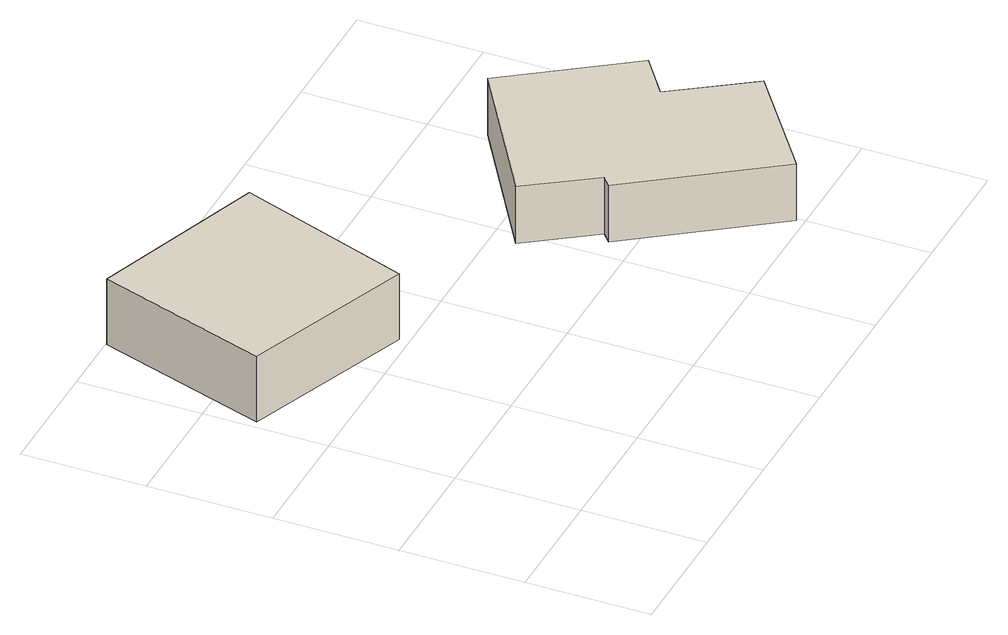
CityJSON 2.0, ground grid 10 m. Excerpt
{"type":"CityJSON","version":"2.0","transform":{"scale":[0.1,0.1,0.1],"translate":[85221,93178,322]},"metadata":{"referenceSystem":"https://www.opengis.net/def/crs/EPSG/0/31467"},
"CityObjects":{
"building1":{"type":"Building","geometry":[{"type":"Solid","lod":"1","boundaries":[[[[0,1,2,3]],[[2,4,5,3]],[[1,6,4,2]],[[0,7,6,1]],[[3,5,7,0]],[[4,6,7,5]]]]}]},
"building2":{"type":"Building","geometry":[{"type":"Solid","lod":"1","boundaries":[[[[8,9,10,11,12,13,14,15]],[[14,16,17,15]],[[13,18,16,14]],[[12,19,18,13]],[[11,20,19,12]],[[10,21,20,11]],[[9,22,21,10]],[[8,23,22,9]],[[15,17,23,8]],[[16,18,19,20,21,22,23,17]]]]}]}
},
"vertices":[
[194,349,61],[52,399,61],[7,260,61],[144,208,61],[7,260,3],[144,208,3],[52,399,3],[194,349,3],
[397,6,54],[483,70,54],[440,133,54],[473,157,54],[405,254,54],[288,180,54],[325,126,54],[317,119,54],[325,126,4],[317,119,4],[288,180,4],[405,254,4],[473,157,4],[440,133,4],[483,70,4],[397,6,4]
]}
